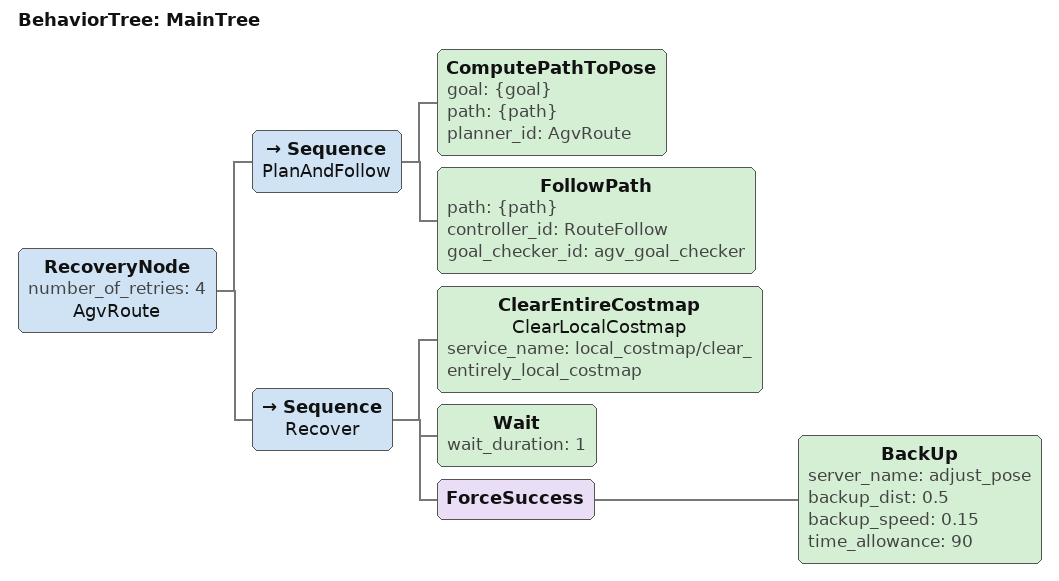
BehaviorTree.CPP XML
<root main_tree_to_execute="MainTree">
  <BehaviorTree ID="MainTree">
    <RecoveryNode number_of_retries="4" name="AgvRoute">
      <Sequence name="PlanAndFollow">
        <ComputePathToPose goal="{goal}" path="{path}" planner_id="AgvRoute"/>
        <FollowPath path="{path}" controller_id="RouteFollow" goal_checker_id="agv_goal_checker"/>
      </Sequence>
      <Sequence name="Recover">
        <ClearEntireCostmap name="ClearLocalCostmap" service_name="local_costmap/clear_entirely_local_costmap"/>
        <Wait wait_duration="1"/>
        <!-- 位姿调整失败也不直接终止任务: 从新位置重新规划再试 (受 number_of_retries 限制) -->
        <ForceSuccess>
          <BackUp server_name="adjust_pose" backup_dist="0.5" backup_speed="0.15" time_allowance="90"/>
        </ForceSuccess>
      </Sequence>
    </RecoveryNode>
  </BehaviorTree>
</root>
